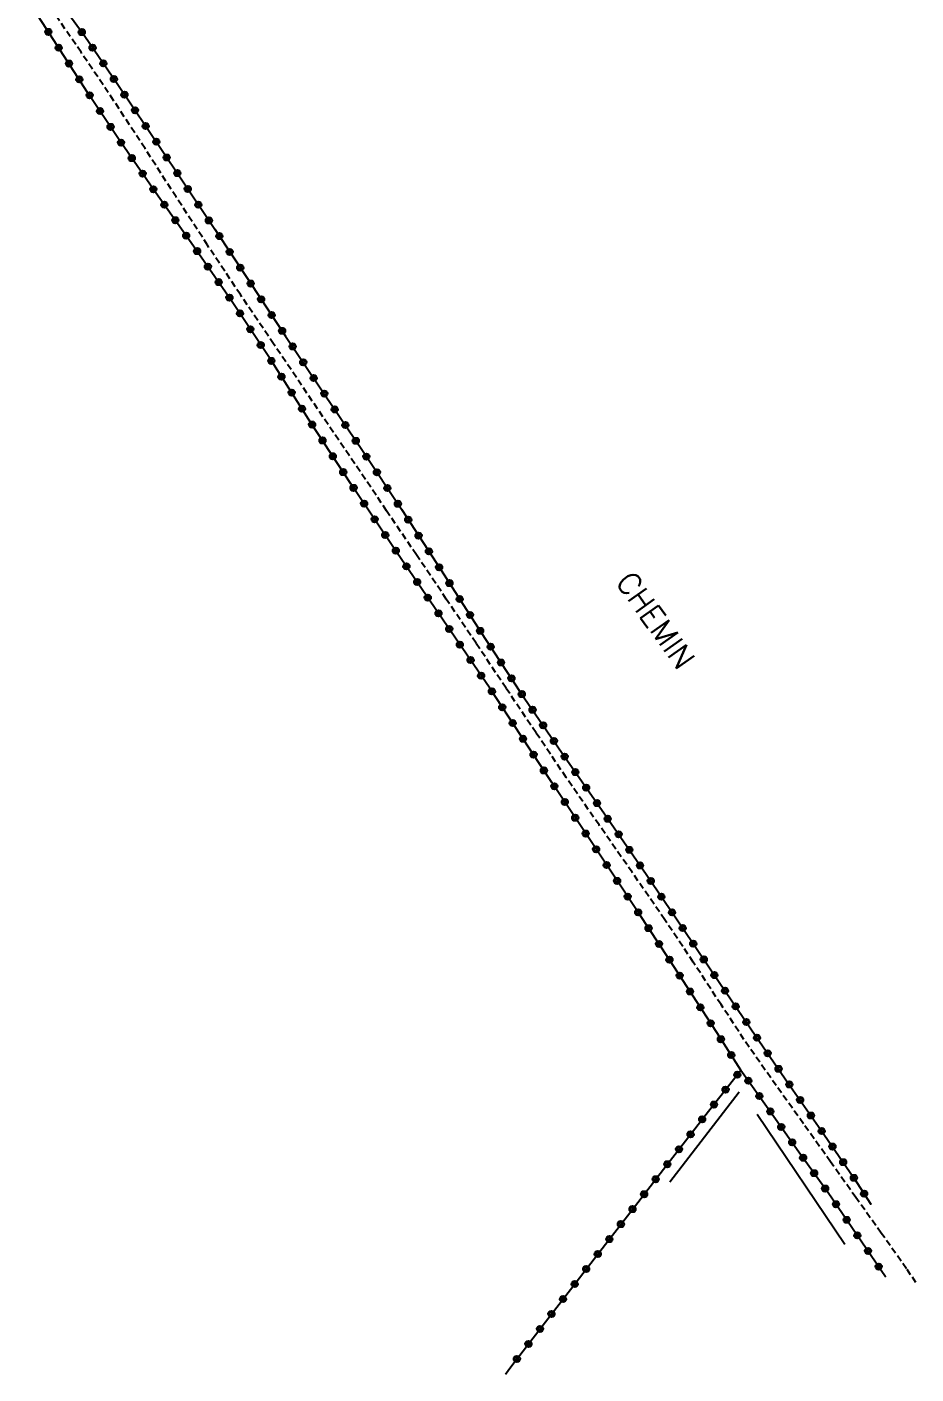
# Model space of a CAD drawing. Header units: millimetres. Extents: x 193000 to 194000, y 105000 to 105910.
# Drawn here: x 193534.8 to 193605.2, y 105327.8 to 105434.5 of the extents above; entities that cross this region are included whole.
import ezdxf

# ---------------------------------------------------------------- set-up
doc = ezdxf.new("R2010")
doc.units = ezdxf.units.MM
doc.linetypes.add('DASHED', pattern=[0.75, 0.5, -0.25])
doc.layers.get('0').update_dxf_attribs({"linetype": 'CONTINUOUS'})
for name, color, linetype in [('W0070', 7, 'DASHED'), ('W0300', 7, 'CONTINUOUS'), ('W0323', 7, 'CONTINUOUS'), ('W0989', 7, 'CONTINUOUS')]:
    doc.layers.add(name, color=color, linetype=linetype)
doc.styles.get("Standard").update_dxf_attribs({"font": 'romans.shx', "width": 0.85})

# ---------------------------------------------------------------- blocks, each defined once
blk = doc.blocks.new('t323o')
at = {"color": 0, "linetype": 'Continuous'}
for radius in [0.25, 0.15]:
    blk.add_circle((0, 0), radius, dxfattribs=at)

msp = doc.modelspace()

# ---------------------------------------------------------------- linework, layer by layer
at = {"layer": 'W0070'}
msp.add_lwpolyline([(193605.2, 105335.01), (193604.45, 105336.1), (193602.45, 105338.93), (193600.44, 105341.75), (193598.43, 105344.58), (193596.28, 105347.6), (193594.13, 105350.63), (193591.98, 105353.66), (193589.76, 105357.04), (193587.55, 105360.41), (193585.3, 105363.77), (193582.71, 105367.53), (193580.09, 105371.28), (193577.49, 105375.04), (193575.1, 105378.58), (193572.72, 105382.13), (193570.35, 105385.69), (193567.99, 105389.19), (193565.63, 105392.69), (193563.26, 105396.19), (193561.16, 105399.3), (193559.05, 105402.4), (193556.95, 105405.51), (193554.31, 105409.41), (193551.68, 105413.32), (193549.07, 105417.24), (193546.59, 105421.06), (193544.12, 105424.9), (193541.63, 105428.71), (193539.05, 105432.54), (193536.44, 105436.35)], dxfattribs=at)
at = {"layer": 'W0300'}
for points in [[(193585.69, 105342.98), (193591.19, 105350.12)], [(193592.62, 105348.36), (193599.55, 105338.05)]]:
    msp.add_lwpolyline(points, dxfattribs=at)
at = {"layer": 'W0323'}
for points in [[(193536.95, 105437.15), (193539.34, 105433.81), (193541.85, 105430.13), (193544.33, 105426.44), (193546.82, 105422.75), (193549.64, 105418.51), (193552.45, 105414.27), (193555.26, 105410.03), (193558.32, 105405.46), (193561.39, 105400.89), (193564.43, 105396.31), (193567.58, 105391.47), (193570.71, 105386.61), (193573.88, 105381.78), (193577.17, 105376.96), (193580.51, 105372.17), (193583.83, 105367.37), (193586.73, 105363.09), (193589.61, 105358.81), (193592.52, 105354.54), (193595.08, 105350.82), (193597.66, 105347.12), (193600.23, 105343.4), (193601.63, 105341.21), (193601.63, 105341.21), (193601.63, 105341.21)], [(193591.33, 105351.85), (193589.41, 105354.82), (193587.49, 105357.79), (193585.56, 105360.76), (193583.33, 105364.15), (193581.08, 105367.53), (193578.83, 105370.91), (193576.36, 105374.64), (193573.89, 105378.38), (193571.43, 105382.12), (193567.75, 105387.51), (193564.07, 105392.89), (193560.43, 105398.31), (193557.26, 105403.17), (193554.13, 105408.06), (193550.93, 105412.9), (193547.97, 105417.17), (193544.97, 105421.4), (193542.02, 105425.67), (193539.57, 105429.35), (193537.17, 105433.07), (193534.77, 105436.78)], [(193572.67, 105327.75), (193573.1, 105328.32), (193575.59, 105331.56), (193578.09, 105334.81), (193580.59, 105338.05), (193582.89, 105341.02), (193585.19, 105343.99), (193587.49, 105346.95), (193588.77, 105348.59), (193590.05, 105350.22), (193591.33, 105351.85), (193593.62, 105348.61), (193595.92, 105345.37), (193598.23, 105342.14), (193598.23, 105342.14), (193602.78, 105335.49), (193602.78, 105335.49)]]:
    msp.add_lwpolyline(points, dxfattribs=at)

# ---------------------------------------------------------------- block references
for p, rotation in [((193536.46, 105434.15), 122.8496029308123), ((193539.11, 105434.13), 305.4534098207801), ((193537.28, 105432.89), 122.964706878445), ((193539.96, 105432.89), 304.2936474130886), ((193538.09, 105431.64), 122.964706878445), ((193540.81, 105431.65), 304.2936474130886), ((193538.91, 105430.38), 122.964706878445), ((193541.65, 105430.41), 304.2936474130886), ((193539.73, 105429.12), 123.521234056131), ((193542.49, 105429.17), 304.0185497320979), ((193540.56, 105427.87), 123.521234056131), ((193543.33, 105427.93), 304.0185497320979), ((193541.39, 105426.62), 123.521234056131), ((193544.17, 105426.68), 304.0185497320979), ((193542.22, 105425.37), 124.7007403655108), ((193545.01, 105425.44), 303.8686140952195), ((193543.07, 105424.14), 124.7007403655108), ((193545.84, 105424.19), 303.8686140952195), ((193543.93, 105422.91), 124.7007403655108), ((193546.68, 105422.95), 303.8686140952195), ((193544.78, 105421.67), 124.7007403655108), ((193547.51, 105421.7), 303.6869453103598), ((193545.65, 105420.45), 125.3528781763567), ((193548.34, 105420.45), 303.6869453103598), ((193546.52, 105419.22), 125.3528781763567), ((193549.18, 105419.2), 303.6869453103598), ((193547.38, 105418), 125.3528781763567), ((193550.01, 105417.96), 303.515204934472), ((193548.25, 105416.77), 124.7559125536222), ((193550.83, 105416.7), 303.515204934472), ((193549.1, 105415.54), 124.7559125536222), ((193551.66, 105415.45), 303.515204934472), ((193549.96, 105414.31), 124.7559125536222), ((193552.49, 105414.2), 303.5714041016154), ((193550.81, 105413.08), 124.7559125536222), ((193553.32, 105412.95), 303.5714041016154), ((193551.64, 105411.83), 123.3780259490675), ((193554.15, 105411.7), 303.5714041016154), ((193552.47, 105410.57), 123.3780259490675), ((193554.98, 105410.45), 303.5714041016154), ((193553.29, 105409.32), 123.3780259490675), ((193555.81, 105409.21), 303.7998460242204), ((193554.12, 105408.07), 123.3780259490675), ((193556.65, 105407.96), 303.7998460242204), ((193554.93, 105406.81), 122.7156596622611), ((193557.48, 105406.71), 303.7998460242204), ((193555.74, 105405.55), 122.7156596622611), ((193558.32, 105405.47), 303.7998460242204), ((193556.55, 105404.28), 122.7156596622611), ((193559.15, 105404.22), 303.8691523598802), ((193557.36, 105403.02), 123.0714471543883), ((193559.99, 105402.98), 303.8691523598802), ((193558.18, 105401.76), 123.0714471543883), ((193560.82, 105401.73), 303.8691523598802), ((193559, 105400.51), 123.0714471543883), ((193561.66, 105400.48), 303.6207406776887), ((193559.82, 105399.25), 123.0714471543883), ((193562.49, 105399.24), 303.6207406776887), ((193560.64, 105398), 123.9239663300256), ((193563.32, 105397.99), 303.6207406776887), ((193561.48, 105396.75), 123.9239663300256), ((193564.15, 105396.74), 303.6207406776887), ((193562.31, 105395.51), 123.9239663300256), ((193564.97, 105395.48), 303.0380067551288), ((193563.15, 105394.26), 123.9239663300256), ((193565.79, 105394.22), 303.0380067551288), ((193563.99, 105393.02), 123.9239663300256), ((193566.61, 105392.97), 303.0380067551288), ((193564.83, 105391.78), 124.3211923433816), ((193567.42, 105391.71), 303.0380067551288), ((193565.68, 105390.54), 124.3211923433816), ((193568.24, 105390.45), 302.7876730889775), ((193566.52, 105389.3), 124.3211923433816), ((193569.05, 105389.19), 302.7876730889775), ((193567.37, 105388.06), 124.3211923433816), ((193569.86, 105387.93), 302.7876730889775), ((193568.22, 105386.82), 124.3234942283058), ((193570.67, 105386.67), 302.7876730889775), ((193569.06, 105385.58), 124.3234942283058), ((193571.5, 105385.41), 303.3075509540251), ((193569.91, 105384.35), 124.3234942283058), ((193572.32, 105384.16), 303.3075509540251), ((193570.75, 105383.11), 124.3234942283058), ((193573.15, 105382.91), 303.3075509540251), ((193571.6, 105381.87), 123.4062341701306), ((193573.97, 105381.65), 304.3215203840496), ((193572.42, 105380.61), 123.4062341701306), ((193574.82, 105380.41), 304.3215203840496), ((193573.25, 105379.36), 123.4062341701306), ((193575.66, 105379.18), 304.3215203840496), ((193574.07, 105378.11), 123.4025973080631), ((193576.51, 105377.94), 304.3215203840496), ((193574.9, 105376.86), 123.4025973080631), ((193577.36, 105376.7), 304.8441023626131), ((193575.72, 105375.6), 123.4025973080631), ((193578.21, 105375.47), 304.8441023626131), ((193576.55, 105374.35), 123.4523565095754), ((193579.07, 105374.24), 304.8441023626131), ((193577.38, 105373.1), 123.4523565095754), ((193579.93, 105373.01), 304.8441023626131), ((193578.2, 105371.85), 123.4523565095754), ((193580.78, 105371.77), 304.6616428763554), ((193579.03, 105370.6), 123.6196171189321), ((193581.64, 105370.54), 304.6616428763554), ((193579.86, 105369.35), 123.6196171189321), ((193582.49, 105369.31), 304.6616428763554), ((193580.69, 105368.1), 123.6196171189321), ((193583.34, 105368.07), 304.6616428763554), ((193581.52, 105366.85), 123.650931070614), ((193584.19, 105366.84), 304.1301800809132), ((193582.36, 105365.6), 123.650931070614), ((193585.03, 105365.59), 304.1301800809132), ((193583.19, 105364.35), 123.650931070614), ((193585.87, 105364.35), 304.1301800809132), ((193584.01, 105363.1), 123.4356474419063), ((193586.72, 105363.11), 304.1301800809132), ((193584.84, 105361.85), 123.4356474419063), ((193587.55, 105361.87), 303.9855467670394), ((193585.67, 105360.6), 123.0564694396795), ((193588.39, 105360.62), 303.9855467670394), ((193586.48, 105359.34), 123.0564694396795), ((193589.23, 105359.38), 303.9855467670394), ((193587.3, 105358.08), 123.0564694396795), ((193590.07, 105358.14), 304.1856028738106), ((193588.12, 105356.82), 122.8364451421185), ((193590.91, 105356.9), 304.1856028738106), ((193591.76, 105355.66), 304.1856028738106), ((193588.93, 105355.56), 122.8364451421185), ((193589.74, 105354.3), 122.8452306065496), ((193592.6, 105354.42), 304.6398092567457), ((193590.56, 105353.04), 122.8452306065496), ((193593.45, 105353.18), 304.6398092567457), ((193591.04, 105351.48), 51.93120472658764), ((193594.31, 105351.95), 304.6398092567457), ((193590.11, 105350.3), 51.93120472658764), ((193591.92, 105351.01), 305.3381819262337), ((193595.16, 105350.71), 304.8299215811564), ((193592.79, 105349.79), 305.3381819262337), ((193596.02, 105349.48), 304.8299215811564), ((193589.19, 105349.12), 51.9094649127987), ((193593.66, 105348.57), 305.3381819262337), ((193596.87, 105348.25), 304.8299215811564), ((193588.26, 105347.94), 51.99174241409267), ((193594.52, 105347.34), 305.3381819262337), ((193587.34, 105346.75), 52.11966185314375), ((193595.39, 105346.12), 305.3381819262337), ((193597.73, 105347.02), 304.6117302677874), ((193586.42, 105345.57), 52.11966185314375), ((193598.58, 105345.79), 304.6117302677874), ((193585.5, 105344.39), 52.11966185314375), ((193596.26, 105344.9), 305.5427082970741), ((193599.43, 105344.55), 304.6117302677874), ((193584.58, 105343.2), 52.25085855230451), ((193597.13, 105343.68), 305.5427082970741), ((193600.28, 105343.31), 302.6637653869695), ((193583.66, 105342.01), 52.25085855230451), ((193598, 105342.46), 305.5427082970741), ((193601.09, 105342.05), 302.6637653869695), ((193582.74, 105340.83), 52.30301532487824), ((193598.86, 105341.22), 304.3729266742289), ((193581.82, 105339.64), 52.30301532487824), ((193599.71, 105339.98), 304.3729266742289), ((193600.55, 105338.75), 304.3729266742289), ((193580.91, 105338.45), 52.30301532487824), ((193601.4, 105337.51), 304.3729266742289), ((193579.99, 105337.27), 52.33243541861742), ((193579.07, 105336.08), 52.33243541861742), ((193602.25, 105336.27), 304.3729266742289), ((193578.16, 105334.89), 52.33243541861742), ((193577.24, 105333.7), 52.39131236350706), ((193576.32, 105332.52), 52.39131236350706), ((193575.41, 105331.33), 52.50050374584997), ((193574.5, 105330.14), 52.50050374584997), ((193573.58, 105328.95), 52.50050374584997)]:
    msp.add_blockref('t323o', p, dxfattribs=dict(at, rotation=rotation))

# ---------------------------------------------------------------- texts
at = {"layer": 'W0989'}
msp.add_text('CHEMIN', height=1.75, rotation=305.2419, dxfattribs=at).set_placement((193581.35, 105390.55))

doc.saveas('drawing.dxf')
